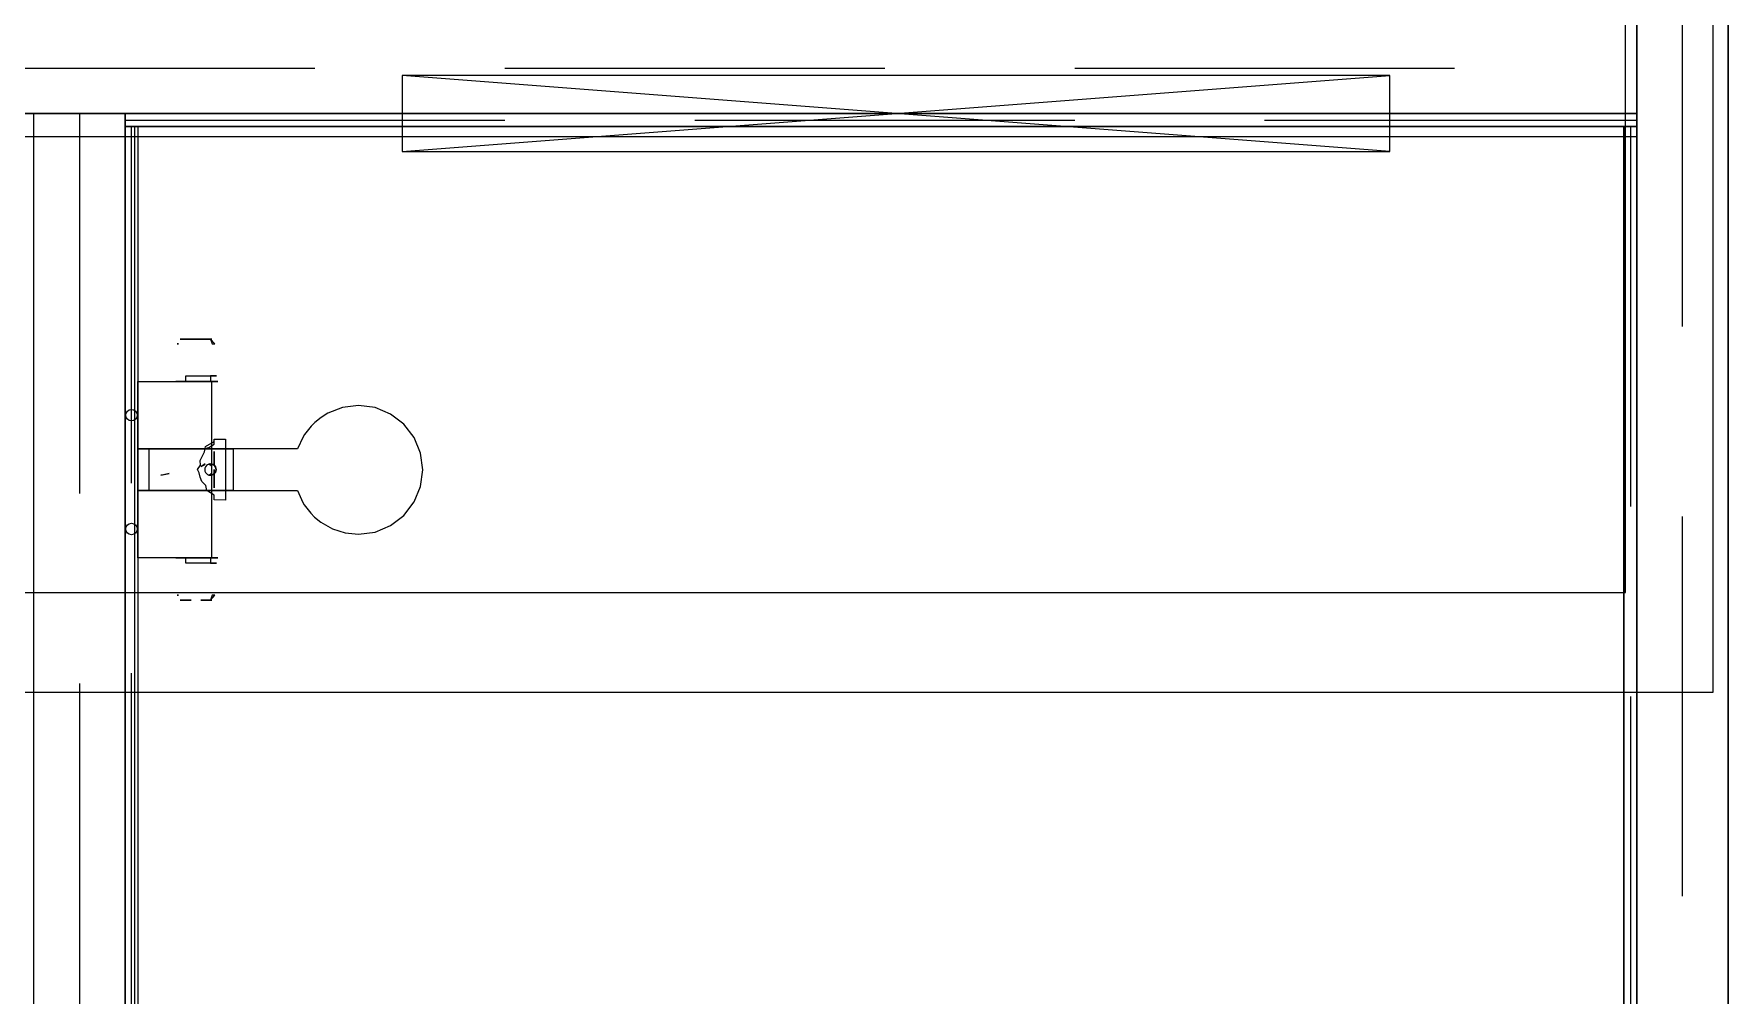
# Model space of a CAD drawing. Extents: x -23.2 to 18.8, y -18.4 to 11.3.
# Drawn here: x -0.446 to 1.784, y 3.706 to 4.971 of the extents above; entities that cross this region are included whole.
import ezdxf

# ---------------------------------------------------------------- set-up
doc = ezdxf.new("R2010")
doc.units = 0
doc.linetypes.add('Dashed', pattern=[0.75, 0.5, -0.25])
for name, color, linetype in [('COVERING', 8, 'Continuous'), ('EJE_MUROS', 8, 'Continuous'), ('FLOWTERMINAL', 8, 'Continuous'), ('LOSAS', 3, 'Continuous'), ('MUROS', 7, 'Continuous'), ('VENTANAS', 4, 'Continuous'), ('VIGAS', 5, 'Continuous')]:
    doc.layers.add(name, color=color, linetype=linetype)

msp = doc.modelspace()

# ---------------------------------------------------------------- linework, layer by layer
at = {"layer": 'COVERING'}
for p, q in [((1.6488, 4.2357), (1.6488, 5.9357)), ((1.7638, 5.8659), (1.7638, 4.1039)), ((-2.0512, 4.2357), (1.6488, 4.2357)), ((1.7638, 4.1039), (-2.1762, 4.1039))]:
    msp.add_line(p, q, dxfattribs=at)
at = {"layer": 'EJE_MUROS', "linetype": 'Dashed'}
for p, q in [((1.7238, 0.8359), (1.7238, 5.7622)), ((-2.0762, 4.9259), (1.6638, 4.9259)), ((-0.3862, 4.8659), (-0.3862, 2.1109)), ((-0.3262, 4.8574), (1.6638, 4.8574)), ((-0.3177, 2.1297), (-0.3177, 4.8489)), ((1.6553, 4.8489), (1.6553, 2.1109))]:
    msp.add_line(p, q, dxfattribs=at)
at = {"layer": 'FLOWTERMINAL'}
for p, q in [((-0.2574, 4.5629, 4.7111), (-0.2564, 4.5629, 4.7166)), ((-0.2567, 4.5629, 4.7153), (-0.2574, 4.5629, 4.7111)), ((-0.2559, 4.5629, 4.7195), (-0.2567, 4.5629, 4.7153)), ((-0.2564, 4.5629, 4.7166), (-0.2559, 4.5629, 4.7195)), ((-0.2534, 4.5691, 4.7111), (-0.2514, 4.5691, 4.705)), ((-0.2494, 4.5691, 4.6989), (-0.2534, 4.5691, 4.7111)), ((-0.2494, 4.5691, 4.6989), (-0.2534, 4.5691, 4.7111)), ((-0.2534, 4.5691, 4.7111), (-0.2494, 4.5691, 4.7233)), ((-0.2494, 4.5691, 4.6989), (-0.2534, 4.5691, 4.7111)), ((-0.2534, 4.5691, 4.7111), (-0.2494, 4.5691, 4.7233)), ((-0.2514, 4.5691, 4.705), (-0.2494, 4.5691, 4.6989)), ((-0.2391, 4.5691, 4.6913), (-0.2494, 4.5691, 4.6989)), ((-0.2494, 4.5691, 4.6989), (-0.2443, 4.5691, 4.6951)), ((-0.2391, 4.5691, 4.6913), (-0.2494, 4.5691, 4.6989)), ((-0.2494, 4.5691, 4.7233), (-0.2391, 4.5691, 4.7308)), ((-0.2391, 4.5691, 4.6913), (-0.2494, 4.5691, 4.6989)), ((-0.2494, 4.5691, 4.7233), (-0.2391, 4.5691, 4.7308)), ((-0.2443, 4.5691, 4.6951), (-0.2391, 4.5691, 4.6913)), ((-0.2262, 4.5691, 4.6913), (-0.2391, 4.5691, 4.6913)), ((-0.2391, 4.5691, 4.7308), (-0.2262, 4.5691, 4.7308)), ((-0.2262, 4.5691, 4.6913), (-0.2391, 4.5691, 4.6913)), ((-0.2391, 4.5691, 4.7308), (-0.2262, 4.5691, 4.7308)), ((-0.2158, 4.5691, 4.6989), (-0.2262, 4.5691, 4.6913)), ((-0.2262, 4.5691, 4.6913), (-0.221, 4.5691, 4.6951)), ((-0.2262, 4.5691, 4.7308), (-0.2158, 4.5691, 4.7233)), ((-0.2158, 4.5691, 4.6989), (-0.2262, 4.5691, 4.6913)), ((-0.2158, 4.5691, 4.6989), (-0.2262, 4.5691, 4.6913)), ((-0.2262, 4.5691, 4.7308), (-0.2158, 4.5691, 4.7233)), ((-0.221, 4.5691, 4.6951), (-0.2158, 4.5691, 4.6989)), ((-0.2119, 4.5691, 4.7111), (-0.2158, 4.5691, 4.6989)), ((-0.2158, 4.5691, 4.6989), (-0.2139, 4.5691, 4.705)), ((-0.2158, 4.5691, 4.7233), (-0.2119, 4.5691, 4.7111)), ((-0.2119, 4.5691, 4.7111), (-0.2158, 4.5691, 4.6989)), ((-0.2158, 4.5691, 4.7233), (-0.2119, 4.5691, 4.7111)), ((-0.2119, 4.5691, 4.7111), (-0.2158, 4.5691, 4.6989)), ((-0.2079, 4.5629, 4.7111), (-0.2139, 4.5691, 4.7172)), ((-0.2139, 4.5691, 4.7172), (-0.2115, 4.5629, 4.7233)), ((-0.2139, 4.5691, 4.705), (-0.2119, 4.5691, 4.7111)), ((-0.2115, 4.5629, 4.7233), (-0.2094, 4.5629, 4.7195)), ((-0.2094, 4.5629, 4.7195), (-0.2079, 4.5629, 4.7111)), ((-0.3092, 4.4249, 4.6825), (-0.3092, 4.5134, 4.6825)), ((-0.3092, 4.5134, 4.7397), (-0.2326, 4.5134, 4.7397)), ((-0.3092, 4.4249, 4.6825), (-0.3092, 4.5134, 4.6825)), ((-0.3092, 4.5134, 4.7397), (-0.2326, 4.5134, 4.7397)), ((-0.2585, 4.5134, 4.7042), (-0.2594, 4.5134, 4.7111)), ((-0.2594, 4.5134, 4.7111), (-0.2585, 4.5134, 4.718)), ((-0.2558, 4.5134, 4.6977), (-0.2585, 4.5134, 4.7042)), ((-0.2585, 4.5134, 4.718), (-0.2558, 4.5134, 4.7245)), ((-0.2516, 4.5134, 4.6922), (-0.2558, 4.5134, 4.6977)), ((-0.2558, 4.5134, 4.7245), (-0.2516, 4.5134, 4.73)), ((-0.246, 4.5134, 4.6879), (-0.2516, 4.5134, 4.6922)), ((-0.2516, 4.5134, 4.73), (-0.246, 4.5134, 4.7343)), ((-0.246, 4.5207, 4.7343), (-0.2396, 4.5207, 4.7369)), ((-0.246, 4.5134, 4.7343), (-0.246, 4.5207, 4.7343)), ((-0.246, 4.5134, 4.7343), (-0.246, 4.5207, 4.7343)), ((-0.246, 4.5207, 4.7343), (-0.2396, 4.5207, 4.7369)), ((-0.2396, 4.5134, 4.6852), (-0.246, 4.5134, 4.6879)), ((-0.2396, 4.5134, 4.7369), (-0.246, 4.5134, 4.7343)), ((-0.2396, 4.5207, 4.7369), (-0.2326, 4.5207, 4.7378)), ((-0.2396, 4.5207, 4.7369), (-0.2326, 4.5207, 4.7378)), ((-0.2326, 4.5134, 4.6843), (-0.2396, 4.5134, 4.6852)), ((-0.2326, 4.5134, 4.7378), (-0.2396, 4.5134, 4.7369)), ((-0.2326, 4.5207, 4.7378), (-0.2257, 4.5207, 4.7369)), ((-0.2326, 4.5207, 4.7378), (-0.2257, 4.5207, 4.7369)), ((-0.2326, 4.5134, 4.7397), (-0.2252, 4.5134, 4.7387)), ((-0.2326, 4.5134, 4.7397), (-0.2252, 4.5134, 4.7387)), ((-0.2257, 4.5134, 4.6852), (-0.2326, 4.5134, 4.6843)), ((-0.2257, 4.5134, 4.7369), (-0.2326, 4.5134, 4.7378)), ((-0.2257, 4.5207, 4.7369), (-0.2193, 4.5207, 4.7343)), ((-0.2257, 4.5207, 4.7369), (-0.2193, 4.5207, 4.7343)), ((-0.2193, 4.5134, 4.6879), (-0.2257, 4.5134, 4.6852)), ((-0.2193, 4.5134, 4.7343), (-0.2257, 4.5134, 4.7369)), ((-0.2252, 4.5134, 4.7387), (-0.2183, 4.5134, 4.7358)), ((-0.2252, 4.5134, 4.7387), (-0.2183, 4.5134, 4.7358)), ((-0.2193, 4.5207, 4.7343), (-0.2137, 4.5207, 4.73)), ((-0.2193, 4.5207, 4.7343), (-0.2137, 4.5207, 4.73)), ((-0.2137, 4.5134, 4.6922), (-0.2193, 4.5134, 4.6879)), ((-0.2137, 4.5134, 4.73), (-0.2193, 4.5134, 4.7343)), ((-0.2183, 4.5134, 4.7358), (-0.2124, 4.5134, 4.7313)), ((-0.2183, 4.5134, 4.7358), (-0.2124, 4.5134, 4.7313)), ((-0.2137, 4.5207, 4.73), (-0.2095, 4.5207, 4.7245)), ((-0.2095, 4.5207, 4.6977), (-0.2137, 4.5207, 4.6922)), ((-0.2137, 4.5207, 4.6922), (-0.2137, 4.5134, 4.6922)), ((-0.2137, 4.5207, 4.73), (-0.2095, 4.5207, 4.7245)), ((-0.2095, 4.5207, 4.6977), (-0.2137, 4.5207, 4.6922)), ((-0.2137, 4.5207, 4.6922), (-0.2137, 4.5134, 4.6922)), ((-0.2137, 4.5134, 4.6922), (-0.2095, 4.5134, 4.6977)), ((-0.2095, 4.5134, 4.7245), (-0.2137, 4.5134, 4.73)), ((-0.2124, 4.5134, 4.7313), (-0.2079, 4.5134, 4.7254)), ((-0.2079, 4.5134, 4.6968), (-0.2124, 4.5134, 4.6909)), ((-0.2124, 4.5134, 4.6909), (-0.2124, 4.2815, 4.6909)), ((-0.2124, 4.5134, 4.7313), (-0.2079, 4.5134, 4.7254)), ((-0.2079, 4.5134, 4.6968), (-0.2124, 4.5134, 4.6909)), ((-0.2124, 4.5134, 4.6909), (-0.2124, 4.2815, 4.6909)), ((-0.2095, 4.5207, 4.7245), (-0.2068, 4.5207, 4.718)), ((-0.2068, 4.5207, 4.7042), (-0.2095, 4.5207, 4.6977)), ((-0.2095, 4.5207, 4.7245), (-0.2068, 4.5207, 4.718)), ((-0.2068, 4.5207, 4.7042), (-0.2095, 4.5207, 4.6977)), ((-0.2095, 4.5134, 4.6977), (-0.2068, 4.5134, 4.7042)), ((-0.2068, 4.5134, 4.718), (-0.2095, 4.5134, 4.7245)), ((-0.2079, 4.5134, 4.7254), (-0.205, 4.5134, 4.7185)), ((-0.205, 4.5134, 4.7037), (-0.2079, 4.5134, 4.6968)), ((-0.2079, 4.5134, 4.7254), (-0.205, 4.5134, 4.7185)), ((-0.205, 4.5134, 4.7037), (-0.2079, 4.5134, 4.6968)), ((-0.2068, 4.5207, 4.718), (-0.2059, 4.5207, 4.7111)), ((-0.2059, 4.5207, 4.7111), (-0.2068, 4.5207, 4.7042)), ((-0.2068, 4.5207, 4.718), (-0.2059, 4.5207, 4.7111)), ((-0.2059, 4.5207, 4.7111), (-0.2068, 4.5207, 4.7042)), ((-0.2068, 4.5134, 4.7042), (-0.2059, 4.5134, 4.7111)), ((-0.2059, 4.5134, 4.7111), (-0.2068, 4.5134, 4.718)), ((-0.205, 4.5134, 4.7185), (-0.2041, 4.5134, 4.7111)), ((-0.2041, 4.5134, 4.7111), (-0.205, 4.5134, 4.7037)), ((-0.205, 4.5134, 4.7185), (-0.2041, 4.5134, 4.7111)), ((-0.2041, 4.5134, 4.7111), (-0.205, 4.5134, 4.7037)), ((-0.0682, 4.4662, 5.6161), (-0.0764, 4.4596, 5.6011)), ((-0.0593, 4.4718, 5.6011), (-0.0682, 4.4662, 5.6161)), ((-0.0398, 4.4793, 5.6011), (-0.0593, 4.4718, 5.6011)), ((-0.0191, 4.4819, 5.6011), (-0.0398, 4.4793, 5.6011)), ((0.0029, 4.479, 5.6011), (-0.0191, 4.4819, 5.6011)), ((0.0233, 4.4706, 5.6011), (0.0029, 4.479, 5.6011)), ((0.0409, 4.4571, 5.6011), (0.0233, 4.4706, 5.6011)), ((-0.0918, 4.4407, 5.6161), (-0.0992, 4.4249, 5.6161)), ((-0.0899, 4.4437, 5.6011), (-0.0918, 4.4407, 5.6161)), ((-0.0813, 4.4547, 5.6161), (-0.0899, 4.4437, 5.6011)), ((-0.0764, 4.4596, 5.6011), (-0.0813, 4.4547, 5.6161)), ((0.0543, 4.4395, 5.6011), (0.0409, 4.4571, 5.6011)), ((0.0628, 4.4191, 5.6011), (0.0543, 4.4395, 5.6011)), ((-0.3092, 4.3974, 4.3901), (-0.3092, 4.4249, 4.3901)), ((-0.3092, 4.4249, 4.3901), (-0.3073, 4.4249, 4.3805)), ((-0.3053, 4.4249, 4.3709), (-0.3092, 4.4249, 4.3901)), ((-0.3092, 4.3974, 4.3901), (-0.3092, 4.4249, 4.3901)), ((-0.3092, 4.4249, 5.546), (-0.3092, 4.3699, 5.546)), ((-0.2942, 4.4249, 4.7397), (-0.3092, 4.4249, 4.7397)), ((-0.3073, 4.4249, 4.3805), (-0.3053, 4.4249, 4.3709)), ((-0.2945, 4.4249, 4.3547), (-0.3053, 4.4249, 4.3709)), ((-0.3053, 4.4249, 4.3709), (-0.2999, 4.4249, 4.3628)), ((-0.3038, 4.4249, 5.5728), (-0.2886, 4.4249, 5.5956)), ((-0.2962, 4.4249, 5.5842), (-0.3038, 4.4249, 5.5728)), ((-0.2999, 4.4249, 4.3628), (-0.2945, 4.4249, 4.3547)), ((-0.2886, 4.4249, 5.5956), (-0.2962, 4.4249, 5.5842)), ((-0.2942, 4.3699, 4.6825), (-0.2942, 4.4249, 4.6825)), ((-0.2942, 4.4249, 4.3901), (-0.2895, 4.4249, 4.3725)), ((-0.2942, 4.3699, 4.6825), (-0.2942, 4.4249, 4.6825)), ((-0.2942, 4.4249, 4.3901), (-0.2918, 4.4249, 4.3813)), ((-0.2921, 4.4249, 5.5565), (-0.2942, 4.4249, 5.546)), ((-0.29, 4.4249, 5.5671), (-0.2921, 4.4249, 5.5565)), ((-0.2918, 4.4249, 4.3813), (-0.2895, 4.4249, 4.3725)), ((-0.284, 4.4249, 5.576), (-0.29, 4.4249, 5.5671)), ((-0.2895, 4.4249, 4.3725), (-0.2766, 4.4249, 4.3597)), ((-0.2895, 4.4249, 4.3725), (-0.2766, 4.4249, 4.3597)), ((-0.278, 4.4249, 5.585), (-0.284, 4.4249, 5.576)), ((-0.2782, 4.4249, 4.3438), (-0.2687, 4.4249, 4.3419)), ((-0.2591, 4.4249, 4.34), (-0.2782, 4.4249, 4.3438)), ((-0.2691, 4.4249, 5.591), (-0.278, 4.4249, 5.585)), ((-0.2766, 4.4249, 4.3597), (-0.2591, 4.4249, 4.355)), ((-0.2766, 4.4249, 4.3597), (-0.2591, 4.4249, 4.355)), ((-0.2601, 4.4249, 5.5969), (-0.2691, 4.4249, 5.591)), ((-0.2687, 4.4249, 4.3419), (-0.2591, 4.4249, 4.34)), ((-0.2659, 4.4249, 5.6108), (-0.239, 4.4249, 5.6161)), ((-0.2524, 4.4249, 5.6135), (-0.2659, 4.4249, 5.6108)), ((-0.2496, 4.4249, 5.599), (-0.2601, 4.4249, 5.5969)), ((-0.2591, 4.4249, 4.355), (-0.1838, 4.4249, 4.355)), ((-0.2591, 4.4249, 4.355), (-0.1838, 4.4249, 4.355)), ((-0.239, 4.4249, 5.6161), (-0.2524, 4.4249, 5.6135)), ((-0.239, 4.4249, 5.6011), (-0.2496, 4.4249, 5.599)), ((-0.0992, 4.4249, 5.6011), (-0.239, 4.4249, 5.6011)), ((-0.2274, 4.4096, 4.5966), (-0.2217, 4.4209, 4.5965)), ((-0.2274, 4.4096, 4.5966), (-0.2217, 4.4209, 4.5965)), ((-0.2217, 4.4209, 4.5965), (-0.2208, 4.425, 4.5922)), ((-0.2217, 4.4209, 4.5965), (-0.2208, 4.425, 4.5922)), ((-0.2208, 4.425, 4.5922), (-0.2203, 4.4279, 4.5868)), ((-0.2208, 4.425, 4.5922), (-0.2158, 4.4264, 4.5979)), ((-0.2203, 4.4279, 4.5868), (-0.2088, 4.4342, 4.5891)), ((-0.2158, 4.4264, 4.5979), (-0.2088, 4.4311, 4.5985)), ((-0.2088, 4.4373, 4.5797), (-0.1938, 4.4374, 4.5769)), ((-0.2088, 4.4373, 4.5797), (-0.1938, 4.4374, 4.5769)), ((-0.2088, 4.4342, 4.5891), (-0.2088, 4.4373, 4.5797)), ((-0.2088, 4.4342, 4.5891), (-0.2088, 4.4373, 4.5797)), ((-0.2088, 4.4311, 4.5985), (-0.2088, 4.4342, 4.5891)), ((-0.2088, 4.4122, 4.5411), (-0.2088, 4.4213, 4.5449)), ((-0.2088, 4.4213, 4.5449), (-0.2088, 4.4097, 4.5401)), ((-0.2088, 4.4122, 4.5411), (-0.2088, 4.4213, 4.5449)), ((-0.2088, 4.4213, 4.5449), (-0.2088, 4.4097, 4.5401)), ((-0.1938, 4.4374, 4.5769), (-0.1938, 4.4347, 4.5869)), ((-0.1938, 4.4374, 4.5769), (-0.1938, 4.4347, 4.5869)), ((-0.1938, 4.4347, 4.5869), (-0.1938, 4.4321, 4.5969)), ((-0.1938, 4.4347, 4.5869), (-0.1938, 4.4321, 4.5969)), ((-0.1938, 4.4321, 4.5969), (-0.1938, 4.4247, 4.6043)), ((-0.1938, 4.4321, 4.5969), (-0.1938, 4.4247, 4.6043)), ((-0.1938, 4.4247, 4.6043), (-0.1938, 4.4174, 4.6116)), ((-0.1938, 4.4247, 4.6043), (-0.1938, 4.4174, 4.6116)), ((-0.1938, 4.4174, 4.6116), (-0.1938, 4.4074, 4.6143)), ((-0.1938, 4.4174, 4.6116), (-0.1938, 4.4074, 4.6143)), ((-0.1838, 4.4249, 4.34), (-0.1838, 4.3699, 4.34)), ((-0.1838, 4.4249, 4.34), (-0.1838, 4.3699, 4.34)), ((0.0657, 4.3972, 5.6011), (0.0628, 4.4191, 5.6011)), ((-0.3092, 4.3699, 4.3901), (-0.3092, 4.3974, 4.3901)), ((-0.3092, 4.3699, 4.3901), (-0.3092, 4.3974, 4.3901)), ((-0.2308, 4.3974, 4.5932), (-0.227, 4.4032, 4.5999)), ((-0.2308, 4.3974, 4.5932), (-0.227, 4.4032, 4.5999)), ((-0.2284, 4.393, 4.5979), (-0.2308, 4.3974, 4.5932)), ((-0.2284, 4.393, 4.5979), (-0.2308, 4.3974, 4.5932)), ((-0.227, 4.4032, 4.5999), (-0.2274, 4.4096, 4.5966)), ((-0.227, 4.4032, 4.5999), (-0.2274, 4.4096, 4.5966)), ((-0.2206, 4.4049, 4.0043), (-0.2258, 4.4013, 4.0062)), ((-0.2258, 4.4013, 4.0062), (-0.2215, 4.4039, 4.0105)), ((-0.2215, 4.4039, 4.0105), (-0.2206, 4.4049, 4.0043)), ((-0.2211, 4.3994, 4.355), (-0.2213, 4.3974, 4.355)), ((-0.2213, 4.3974, 4.355), (-0.2211, 4.3955, 4.355)), ((-0.2203, 4.4012, 4.355), (-0.2211, 4.3994, 4.355)), ((-0.2211, 4.3955, 4.355), (-0.2203, 4.3937, 4.355)), ((-0.2191, 4.4027, 4.355), (-0.2203, 4.4012, 4.355)), ((-0.2203, 4.3937, 4.355), (-0.2191, 4.3921, 4.355)), ((-0.2176, 4.4039, 4.355), (-0.2191, 4.4027, 4.355)), ((-0.2157, 4.4047, 4.355), (-0.2176, 4.4039, 4.355)), ((-0.2149, 4.4049, 4.0272), (-0.216, 4.4047, 4.0093)), ((-0.2149, 4.4049, 4.0272), (-0.216, 4.4047, 4.0093)), ((-0.2149, 4.4049, 4.0272), (-0.216, 4.4047, 4.0093)), ((-0.2149, 4.4049, 4.0272), (-0.216, 4.4047, 4.0093)), ((-0.216, 4.4047, 4.0093), (-0.2142, 4.4039, 4.0089)), ((-0.216, 4.4047, 4.0093), (-0.2142, 4.4039, 4.0089)), ((-0.216, 4.4047, 4.0093), (-0.2142, 4.4039, 4.0089)), ((-0.216, 4.4047, 4.0093), (-0.2142, 4.4039, 4.0089)), ((-0.2138, 4.4049, 4.355), (-0.2157, 4.4047, 4.355)), ((-0.2127, 4.4027, 4.0085), (-0.2149, 4.4049, 4.0272)), ((-0.2127, 4.4027, 4.0085), (-0.2149, 4.4049, 4.0272)), ((-0.2127, 4.4027, 4.0085), (-0.2149, 4.4049, 4.0272)), ((-0.2127, 4.4027, 4.0085), (-0.2149, 4.4049, 4.0272)), ((-0.2142, 4.4039, 4.0089), (-0.2127, 4.4027, 4.0085)), ((-0.2142, 4.4039, 4.0089), (-0.2127, 4.4027, 4.0085)), ((-0.2142, 4.4039, 4.0089), (-0.2127, 4.4027, 4.0085)), ((-0.2142, 4.4039, 4.0089), (-0.2127, 4.4027, 4.0085)), ((-0.2138, 4.4049, 4.045), (-0.2119, 4.4047, 4.045)), ((-0.2119, 4.4047, 4.34), (-0.2138, 4.4049, 4.34)), ((-0.2138, 4.4049, 4.045), (-0.2119, 4.4047, 4.045)), ((-0.2119, 4.4047, 4.34), (-0.2138, 4.4049, 4.34)), ((-0.2121, 4.4047, 4.5394), (-0.2138, 4.4049, 4.5405)), ((-0.2104, 4.4041, 4.5383), (-0.2121, 4.4047, 4.5394)), ((-0.2119, 4.4047, 4.045), (-0.2101, 4.4039, 4.045)), ((-0.2101, 4.4039, 4.34), (-0.2119, 4.4047, 4.34)), ((-0.2119, 4.4047, 4.045), (-0.2101, 4.4039, 4.045)), ((-0.2101, 4.4039, 4.34), (-0.2119, 4.4047, 4.34)), ((-0.2088, 4.403, 4.5373), (-0.2104, 4.4041, 4.5383)), ((-0.2101, 4.4039, 4.045), (-0.2085, 4.4027, 4.045)), ((-0.2085, 4.4027, 4.34), (-0.2101, 4.4039, 4.34)), ((-0.2101, 4.4039, 4.045), (-0.2085, 4.4027, 4.045)), ((-0.2085, 4.4027, 4.34), (-0.2101, 4.4039, 4.34)), ((-0.2088, 4.403, 4.5373), (-0.2088, 4.4122, 4.5411)), ((-0.2088, 4.403, 4.5373), (-0.2088, 4.4122, 4.5411)), ((-0.2088, 4.4097, 4.5401), (-0.2088, 4.4064, 4.5387)), ((-0.2088, 4.4097, 4.5401), (-0.2088, 4.4064, 4.5387)), ((-0.2088, 4.4064, 4.5387), (-0.2088, 4.4047, 4.538)), ((-0.2088, 4.4064, 4.5387), (-0.2088, 4.4047, 4.538)), ((-0.2088, 4.4047, 4.538), (-0.2088, 4.403, 4.5373)), ((-0.2088, 4.4047, 4.538), (-0.2088, 4.403, 4.5373)), ((-0.2078, 4.4018, 4.5372), (-0.2088, 4.403, 4.5373)), ((-0.2088, 4.3851, 4.6138), (-0.2088, 4.3974, 4.6169)), ((-0.2088, 4.3974, 4.6169), (-0.2088, 4.3878, 4.6145)), ((-0.2085, 4.4027, 4.045), (-0.2073, 4.4012, 4.045)), ((-0.2073, 4.4012, 4.34), (-0.2085, 4.4027, 4.34)), ((-0.2085, 4.4027, 4.045), (-0.2073, 4.4012, 4.045)), ((-0.2073, 4.4012, 4.34), (-0.2085, 4.4027, 4.34)), ((-0.2073, 4.3937, 4.045), (-0.2085, 4.3921, 4.045)), ((-0.2085, 4.3921, 4.34), (-0.2073, 4.3937, 4.34)), ((-0.2073, 4.3937, 4.045), (-0.2085, 4.3921, 4.045)), ((-0.2085, 4.3921, 4.34), (-0.2073, 4.3937, 4.34)), ((-0.207, 4.4005, 4.5371), (-0.2078, 4.4018, 4.5372)), ((-0.2078, 4.393, 4.5372), (-0.207, 4.3944, 4.5371)), ((-0.2073, 4.4012, 4.045), (-0.2066, 4.3994, 4.045)), ((-0.2066, 4.3994, 4.34), (-0.2073, 4.4012, 4.34)), ((-0.2073, 4.4012, 4.045), (-0.2066, 4.3994, 4.045)), ((-0.2066, 4.3994, 4.34), (-0.2073, 4.4012, 4.34)), ((-0.2066, 4.3955, 4.045), (-0.2073, 4.3937, 4.045)), ((-0.2073, 4.3937, 4.34), (-0.2066, 4.3955, 4.34)), ((-0.2066, 4.3955, 4.045), (-0.2073, 4.3937, 4.045)), ((-0.2073, 4.3937, 4.34), (-0.2066, 4.3955, 4.34)), ((-0.2065, 4.399, 4.537), (-0.207, 4.4005, 4.5371)), ((-0.207, 4.3944, 4.5371), (-0.2065, 4.3958, 4.537)), ((-0.2066, 4.3994, 4.045), (-0.2063, 4.3974, 4.045)), ((-0.2063, 4.3974, 4.34), (-0.2066, 4.3994, 4.34)), ((-0.2066, 4.3994, 4.045), (-0.2063, 4.3974, 4.045)), ((-0.2063, 4.3974, 4.34), (-0.2066, 4.3994, 4.34)), ((-0.2063, 4.3974, 4.045), (-0.2066, 4.3955, 4.045)), ((-0.2066, 4.3955, 4.34), (-0.2063, 4.3974, 4.34)), ((-0.2063, 4.3974, 4.045), (-0.2066, 4.3955, 4.045)), ((-0.2066, 4.3955, 4.34), (-0.2063, 4.3974, 4.34)), ((-0.2063, 4.3974, 4.5369), (-0.2065, 4.399, 4.537)), ((-0.2065, 4.3958, 4.537), (-0.2063, 4.3974, 4.5369)), ((-0.1938, 4.4074, 4.6143), (-0.1938, 4.3974, 4.6169)), ((-0.1938, 4.4074, 4.6143), (-0.1938, 4.3974, 4.6169)), ((-0.1938, 4.3974, 4.6169), (-0.1938, 4.3874, 4.6143)), ((-0.1938, 4.3974, 4.6169), (-0.1938, 4.3874, 4.6143)), ((0.0628, 4.3752, 5.6011), (0.0657, 4.3972, 5.6011)), ((-0.2791, 4.3899, 4.017), (-0.2679, 4.3921, 4.006)), ((-0.2772, 4.3902, 4.0176), (-0.2791, 4.3899, 4.017)), ((-0.2679, 4.3921, 4.006), (-0.2772, 4.3902, 4.0176)), ((-0.2271, 4.3873, 4.5983), (-0.2284, 4.393, 4.5979)), ((-0.2271, 4.3873, 4.5983), (-0.2284, 4.393, 4.5979)), ((-0.2251, 4.3819, 4.5985), (-0.2271, 4.3873, 4.5983)), ((-0.2251, 4.3819, 4.5985), (-0.2271, 4.3873, 4.5983)), ((-0.2198, 4.3767, 4.6019), (-0.2251, 4.3819, 4.5985)), ((-0.2198, 4.3767, 4.6019), (-0.2251, 4.3819, 4.5985)), ((-0.2185, 4.37, 4.5963), (-0.2198, 4.3767, 4.6019)), ((-0.2185, 4.37, 4.5963), (-0.2198, 4.3767, 4.6019)), ((-0.2191, 4.3921, 4.355), (-0.2176, 4.3909, 4.355)), ((-0.2176, 4.3909, 4.355), (-0.2157, 4.3902, 4.355)), ((-0.2142, 4.3909, 4.0089), (-0.216, 4.3902, 4.0093)), ((-0.216, 4.3902, 4.0093), (-0.2149, 4.3899, 4.0272)), ((-0.2157, 4.3902, 4.355), (-0.2138, 4.3899, 4.355)), ((-0.2149, 4.3899, 4.0272), (-0.2127, 4.3921, 4.0085)), ((-0.2127, 4.3921, 4.0085), (-0.2142, 4.3909, 4.0089)), ((-0.2119, 4.3902, 4.045), (-0.2138, 4.3899, 4.045)), ((-0.2138, 4.3899, 4.34), (-0.2119, 4.3902, 4.34)), ((-0.2119, 4.3902, 4.045), (-0.2138, 4.3899, 4.045)), ((-0.2138, 4.3899, 4.34), (-0.2119, 4.3902, 4.34)), ((-0.2138, 4.3899, 4.5405), (-0.2121, 4.3901, 4.5394)), ((-0.2121, 4.3901, 4.5394), (-0.2104, 4.3908, 4.5383)), ((-0.2101, 4.3909, 4.045), (-0.2119, 4.3902, 4.045)), ((-0.2119, 4.3902, 4.34), (-0.2101, 4.3909, 4.34)), ((-0.2101, 4.3909, 4.045), (-0.2119, 4.3902, 4.045)), ((-0.2119, 4.3902, 4.34), (-0.2101, 4.3909, 4.34)), ((-0.2104, 4.3908, 4.5383), (-0.2088, 4.3918, 4.5373)), ((-0.2085, 4.3921, 4.045), (-0.2101, 4.3909, 4.045)), ((-0.2101, 4.3909, 4.34), (-0.2085, 4.3921, 4.34)), ((-0.2085, 4.3921, 4.045), (-0.2101, 4.3909, 4.045)), ((-0.2101, 4.3909, 4.34), (-0.2085, 4.3921, 4.34)), ((-0.2088, 4.3918, 4.5373), (-0.2078, 4.393, 4.5372)), ((-0.2088, 4.3827, 4.5411), (-0.2088, 4.3918, 4.5373)), ((-0.2088, 4.3918, 4.5373), (-0.2088, 4.3902, 4.538)), ((-0.2088, 4.3902, 4.538), (-0.2088, 4.3885, 4.5387)), ((-0.2088, 4.3885, 4.5387), (-0.2088, 4.3851, 4.5401)), ((-0.2088, 4.3878, 4.6145), (-0.2088, 4.3782, 4.612)), ((-0.2088, 4.3851, 4.5401), (-0.2088, 4.3735, 4.5449)), ((-0.2088, 4.3782, 4.612), (-0.2088, 4.3851, 4.6138)), ((-0.2088, 4.3735, 4.5449), (-0.2088, 4.3827, 4.5411)), ((-0.1938, 4.3874, 4.6143), (-0.1938, 4.3774, 4.6116)), ((-0.1938, 4.3874, 4.6143), (-0.1938, 4.3774, 4.6116)), ((-0.1938, 4.3774, 4.6116), (-0.1938, 4.3701, 4.6043)), ((-0.1938, 4.3774, 4.6116), (-0.1938, 4.3701, 4.6043)), ((0.0543, 4.3548, 5.6011), (0.0628, 4.3752, 5.6011)), ((-0.3053, 4.3699, 4.3709), (-0.3092, 4.3699, 4.3901)), ((-0.3092, 4.2815, 4.6825), (-0.3092, 4.3699, 4.6825)), ((-0.3092, 4.3699, 4.6825), (-0.2942, 4.3699, 4.6825)), ((-0.3053, 4.3699, 4.3709), (-0.3092, 4.3699, 4.3901)), ((-0.3092, 4.2815, 4.6825), (-0.3092, 4.3699, 4.6825)), ((-0.3092, 4.3699, 4.6825), (-0.2942, 4.3699, 4.6825)), ((-0.3092, 4.3699, 4.7397), (-0.2942, 4.3699, 4.7397)), ((-0.2945, 4.3699, 4.3547), (-0.3053, 4.3699, 4.3709)), ((-0.2945, 4.3699, 4.3547), (-0.3053, 4.3699, 4.3709)), ((-0.2782, 4.3699, 4.3438), (-0.2945, 4.3699, 4.3547)), ((-0.2782, 4.3699, 4.3438), (-0.2945, 4.3699, 4.3547)), ((-0.2942, 4.3699, 5.546), (-0.2921, 4.3699, 5.5565)), ((-0.2921, 4.3699, 5.5565), (-0.29, 4.3699, 5.5671)), ((-0.29, 4.3699, 5.5671), (-0.284, 4.3699, 5.576)), ((-0.2895, 4.3699, 4.3725), (-0.2766, 4.3699, 4.3597)), ((-0.283, 4.3699, 4.3661), (-0.2895, 4.3699, 4.3725)), ((-0.284, 4.3699, 5.576), (-0.278, 4.3699, 5.585)), ((-0.2766, 4.3699, 4.3597), (-0.283, 4.3699, 4.3661)), ((-0.2591, 4.3699, 4.34), (-0.2782, 4.3699, 4.3438)), ((-0.2591, 4.3699, 4.34), (-0.2782, 4.3699, 4.3438)), ((-0.278, 4.3699, 5.585), (-0.2691, 4.3699, 5.591)), ((-0.2766, 4.3699, 4.3597), (-0.2591, 4.3699, 4.355)), ((-0.2679, 4.3699, 4.3573), (-0.2766, 4.3699, 4.3597)), ((-0.2691, 4.3699, 5.591), (-0.2601, 4.3699, 5.5969)), ((-0.2591, 4.3699, 4.355), (-0.2679, 4.3699, 4.3573)), ((-0.2659, 4.3699, 5.6108), (-0.2549, 4.3699, 5.613)), ((-0.239, 4.3699, 5.6161), (-0.2659, 4.3699, 5.6108)), ((-0.2659, 4.3699, 5.6108), (-0.2549, 4.3699, 5.613)), ((-0.239, 4.3699, 5.6161), (-0.2659, 4.3699, 5.6108)), ((-0.2601, 4.3699, 5.5969), (-0.2501, 4.3699, 5.5989)), ((-0.1838, 4.3699, 4.34), (-0.2591, 4.3699, 4.34)), ((-0.1838, 4.3699, 4.34), (-0.2591, 4.3699, 4.34)), ((-0.2549, 4.3699, 5.613), (-0.239, 4.3699, 5.6161)), ((-0.2549, 4.3699, 5.613), (-0.239, 4.3699, 5.6161)), ((-0.2501, 4.3699, 5.5989), (-0.239, 4.3699, 5.6011)), ((-0.239, 4.3699, 5.6011), (-0.0993, 4.3699, 5.6011)), ((-0.2088, 4.3637, 4.5985), (-0.2185, 4.37, 4.5963)), ((-0.2088, 4.3637, 4.5985), (-0.2185, 4.37, 4.5963)), ((-0.2088, 4.3606, 4.5891), (-0.2088, 4.3637, 4.5985)), ((-0.2088, 4.3606, 4.5891), (-0.2088, 4.3637, 4.5985)), ((-0.2088, 4.3575, 4.5797), (-0.2088, 4.3606, 4.5891)), ((-0.2088, 4.3575, 4.5797), (-0.2088, 4.3606, 4.5891)), ((-0.1938, 4.3574, 4.5769), (-0.2088, 4.3575, 4.5797)), ((-0.1938, 4.3574, 4.5769), (-0.2088, 4.3575, 4.5797)), ((-0.1938, 4.3701, 4.6043), (-0.1938, 4.3628, 4.5969)), ((-0.1938, 4.3701, 4.6043), (-0.1938, 4.3628, 4.5969)), ((-0.1938, 4.3628, 4.5969), (-0.1938, 4.3601, 4.5869)), ((-0.1938, 4.3628, 4.5969), (-0.1938, 4.3601, 4.5869)), ((-0.1938, 4.3601, 4.5869), (-0.1938, 4.3574, 4.5769)), ((-0.1938, 4.3601, 4.5869), (-0.1938, 4.3574, 4.5769)), ((-0.0993, 4.3699, 5.6161), (-0.092, 4.354, 5.6011)), ((-0.092, 4.354, 5.6011), (-0.0902, 4.351, 5.6161)), ((-0.0902, 4.351, 5.6161), (-0.0816, 4.3399, 5.6011)), ((0.0409, 4.3372, 5.6011), (0.0543, 4.3548, 5.6011)), ((-0.0816, 4.3399, 5.6011), (-0.0766, 4.3349, 5.6161)), ((-0.0766, 4.3349, 5.6161), (-0.0685, 4.3283, 5.6011)), ((-0.0685, 4.3283, 5.6011), (-0.0532, 4.3196, 5.6011)), ((0.0233, 4.3238, 5.6011), (0.0409, 4.3372, 5.6011)), ((-0.0532, 4.3196, 5.6011), (-0.0365, 4.3142, 5.6011)), ((-0.0365, 4.3142, 5.6011), (-0.0191, 4.3124, 5.6011)), ((-0.0191, 4.3124, 5.6011), (0.0029, 4.3153, 5.6011)), ((0.0029, 4.3153, 5.6011), (0.0233, 4.3238, 5.6011)), ((-0.2326, 4.2815, 4.7397), (-0.3092, 4.2815, 4.7397)), ((-0.2326, 4.2815, 4.7397), (-0.3092, 4.2815, 4.7397)), ((-0.2585, 4.2815, 4.718), (-0.2594, 4.2815, 4.7111)), ((-0.2594, 4.2815, 4.7111), (-0.2585, 4.2815, 4.7042)), ((-0.2558, 4.2815, 4.7245), (-0.2585, 4.2815, 4.718)), ((-0.2585, 4.2815, 4.7042), (-0.2558, 4.2815, 4.6977)), ((-0.2516, 4.2815, 4.73), (-0.2558, 4.2815, 4.7245)), ((-0.2558, 4.2815, 4.6977), (-0.2516, 4.2815, 4.6922)), ((-0.246, 4.2815, 4.7343), (-0.2516, 4.2815, 4.73)), ((-0.2516, 4.2815, 4.6922), (-0.246, 4.2815, 4.6879)), ((-0.246, 4.2742, 4.7343), (-0.246, 4.2815, 4.7343)), ((-0.246, 4.2815, 4.6879), (-0.2396, 4.2815, 4.6852)), ((-0.246, 4.2742, 4.7343), (-0.246, 4.2815, 4.7343)), ((-0.246, 4.2815, 4.7343), (-0.2396, 4.2815, 4.7369)), ((-0.2396, 4.2742, 4.7369), (-0.246, 4.2742, 4.7343)), ((-0.2396, 4.2742, 4.7369), (-0.246, 4.2742, 4.7343)), ((-0.2396, 4.2815, 4.6852), (-0.2326, 4.2815, 4.6843)), ((-0.2396, 4.2815, 4.7369), (-0.2326, 4.2815, 4.7378)), ((-0.2326, 4.2742, 4.7378), (-0.2396, 4.2742, 4.7369)), ((-0.2326, 4.2742, 4.7378), (-0.2396, 4.2742, 4.7369)), ((-0.2252, 4.2815, 4.7387), (-0.2326, 4.2815, 4.7397)), ((-0.2252, 4.2815, 4.7387), (-0.2326, 4.2815, 4.7397)), ((-0.2326, 4.2815, 4.6843), (-0.2257, 4.2815, 4.6852)), ((-0.2326, 4.2815, 4.7378), (-0.2257, 4.2815, 4.7369)), ((-0.2257, 4.2742, 4.7369), (-0.2326, 4.2742, 4.7378)), ((-0.2257, 4.2742, 4.7369), (-0.2326, 4.2742, 4.7378)), ((-0.2257, 4.2815, 4.6852), (-0.2193, 4.2815, 4.6879)), ((-0.2257, 4.2815, 4.7369), (-0.2193, 4.2815, 4.7343)), ((-0.2193, 4.2742, 4.7343), (-0.2257, 4.2742, 4.7369)), ((-0.2193, 4.2742, 4.7343), (-0.2257, 4.2742, 4.7369)), ((-0.2183, 4.2815, 4.7358), (-0.2252, 4.2815, 4.7387)), ((-0.2183, 4.2815, 4.7358), (-0.2252, 4.2815, 4.7387)), ((-0.2193, 4.2815, 4.6879), (-0.2137, 4.2815, 4.6922)), ((-0.2193, 4.2815, 4.7343), (-0.2137, 4.2815, 4.73)), ((-0.2137, 4.2742, 4.73), (-0.2193, 4.2742, 4.7343)), ((-0.2137, 4.2742, 4.73), (-0.2193, 4.2742, 4.7343)), ((-0.2124, 4.2815, 4.7313), (-0.2183, 4.2815, 4.7358)), ((-0.2124, 4.2815, 4.7313), (-0.2183, 4.2815, 4.7358)), ((-0.2137, 4.2815, 4.6922), (-0.2137, 4.2742, 4.6922)), ((-0.2095, 4.2815, 4.6977), (-0.2137, 4.2815, 4.6922)), ((-0.2137, 4.2815, 4.6922), (-0.2137, 4.2742, 4.6922)), ((-0.2137, 4.2815, 4.73), (-0.2095, 4.2815, 4.7245)), ((-0.2137, 4.2742, 4.6922), (-0.2095, 4.2742, 4.6977)), ((-0.2095, 4.2742, 4.7245), (-0.2137, 4.2742, 4.73)), ((-0.2137, 4.2742, 4.6922), (-0.2095, 4.2742, 4.6977)), ((-0.2095, 4.2742, 4.7245), (-0.2137, 4.2742, 4.73)), ((-0.2124, 4.2815, 4.6909), (-0.2079, 4.2815, 4.6968)), ((-0.2079, 4.2815, 4.7254), (-0.2124, 4.2815, 4.7313)), ((-0.2124, 4.2815, 4.6909), (-0.2079, 4.2815, 4.6968)), ((-0.2079, 4.2815, 4.7254), (-0.2124, 4.2815, 4.7313)), ((-0.2068, 4.2815, 4.7042), (-0.2095, 4.2815, 4.6977)), ((-0.2095, 4.2815, 4.7245), (-0.2068, 4.2815, 4.718)), ((-0.2095, 4.2742, 4.6977), (-0.2068, 4.2742, 4.7042)), ((-0.2068, 4.2742, 4.718), (-0.2095, 4.2742, 4.7245)), ((-0.2095, 4.2742, 4.6977), (-0.2068, 4.2742, 4.7042)), ((-0.2068, 4.2742, 4.718), (-0.2095, 4.2742, 4.7245)), ((-0.2079, 4.2815, 4.6968), (-0.205, 4.2815, 4.7037)), ((-0.205, 4.2815, 4.7185), (-0.2079, 4.2815, 4.7254)), ((-0.2079, 4.2815, 4.6968), (-0.205, 4.2815, 4.7037)), ((-0.205, 4.2815, 4.7185), (-0.2079, 4.2815, 4.7254)), ((-0.2059, 4.2815, 4.7111), (-0.2068, 4.2815, 4.7042)), ((-0.2068, 4.2815, 4.718), (-0.2059, 4.2815, 4.7111)), ((-0.2068, 4.2742, 4.7042), (-0.2059, 4.2742, 4.7111)), ((-0.2059, 4.2742, 4.7111), (-0.2068, 4.2742, 4.718)), ((-0.2068, 4.2742, 4.7042), (-0.2059, 4.2742, 4.7111)), ((-0.2059, 4.2742, 4.7111), (-0.2068, 4.2742, 4.718)), ((-0.205, 4.2815, 4.7037), (-0.2041, 4.2815, 4.7111)), ((-0.2041, 4.2815, 4.7111), (-0.205, 4.2815, 4.7185)), ((-0.205, 4.2815, 4.7037), (-0.2041, 4.2815, 4.7111)), ((-0.2041, 4.2815, 4.7111), (-0.205, 4.2815, 4.7185)), ((-0.2567, 4.232, 4.7068), (-0.2574, 4.232, 4.7111)), ((-0.2574, 4.232, 4.7111), (-0.2564, 4.232, 4.7055)), ((-0.2559, 4.232, 4.7026), (-0.2567, 4.232, 4.7068)), ((-0.2564, 4.232, 4.7055), (-0.2559, 4.232, 4.7026)), ((-0.2534, 4.2258, 4.7111), (-0.2494, 4.2258, 4.6989)), ((-0.2514, 4.2258, 4.705), (-0.2534, 4.2258, 4.7111)), ((-0.2494, 4.2258, 4.6989), (-0.2514, 4.2258, 4.705)), ((-0.2443, 4.2258, 4.6951), (-0.2494, 4.2258, 4.6989)), ((-0.2494, 4.2258, 4.6989), (-0.2391, 4.2258, 4.6913)), ((-0.2391, 4.2258, 4.6913), (-0.2443, 4.2258, 4.6951)), ((-0.2262, 4.2258, 4.7308), (-0.221, 4.2258, 4.7271)), ((-0.2158, 4.2258, 4.7233), (-0.2262, 4.2258, 4.7308)), ((-0.221, 4.2258, 4.7271), (-0.2158, 4.2258, 4.7233)), ((-0.2158, 4.2258, 4.6989), (-0.2119, 4.2258, 4.7111)), ((-0.2139, 4.2258, 4.705), (-0.2158, 4.2258, 4.6989)), ((-0.2115, 4.232, 4.7233), (-0.2139, 4.2258, 4.7172)), ((-0.2139, 4.2258, 4.7172), (-0.2079, 4.232, 4.7111)), ((-0.2115, 4.232, 4.7233), (-0.2139, 4.2258, 4.7172)), ((-0.2139, 4.2258, 4.7172), (-0.2079, 4.232, 4.7111)), ((-0.2115, 4.232, 4.7233), (-0.2139, 4.2258, 4.7172)), ((-0.2139, 4.2258, 4.7172), (-0.2079, 4.232, 4.7111)), ((-0.2115, 4.232, 4.7233), (-0.2139, 4.2258, 4.7172)), ((-0.2139, 4.2258, 4.7172), (-0.2079, 4.232, 4.7111)), ((-0.2119, 4.2258, 4.7111), (-0.2139, 4.2258, 4.705)), ((-0.2094, 4.232, 4.7195), (-0.2115, 4.232, 4.7233)), ((-0.2094, 4.232, 4.7195), (-0.2115, 4.232, 4.7233)), ((-0.2094, 4.232, 4.7195), (-0.2115, 4.232, 4.7233)), ((-0.2094, 4.232, 4.7195), (-0.2115, 4.232, 4.7233)), ((-0.2079, 4.232, 4.7111), (-0.2094, 4.232, 4.7195)), ((-0.2079, 4.232, 4.7111), (-0.2094, 4.232, 4.7195)), ((-0.2079, 4.232, 4.7111), (-0.2094, 4.232, 4.7195)), ((-0.2079, 4.232, 4.7111), (-0.2094, 4.232, 4.7195))]:
    msp.add_line(p, q, dxfattribs=at)
for centre in [(-0.3177, 4.469), (-0.3177, 4.3193)]:
    msp.add_circle(centre, 0.0075, dxfattribs=at)
at = {"layer": 'LOSAS'}
for p, q in [((1.7838, 1.9909), (1.7838, 5.8166)), ((1.7838, 0.8359), (1.7838, 5.7827)), ((-2.1302, 4.8659), (1.6638, 4.8659)), ((1.6638, 4.8659), (1.6638, 0.1759)), ((-0.3132, 2.1109), (-0.3132, 4.8489)), ((-0.3132, 4.8489), (1.6468, 4.8489)), ((1.6468, 4.8489), (1.6468, 2.1109))]:
    msp.add_line(p, q, dxfattribs=at)
at = {"layer": 'MUROS'}
for p, q in [((1.6638, 0.8359), (1.6638, 5.7622)), ((1.7838, 5.7622), (1.7838, 0.8359)), ((1.7838, 0.8359), (1.7838, 5.7607)), ((1.6638, 4.9859), (1.6638, 4.8659)), ((1.6638, 4.8659), (-2.0762, 4.8659)), ((-0.4462, 2.1109), (-0.4462, 4.8659)), ((-0.4462, 4.8659), (-0.3262, 4.8659)), ((-0.3262, 4.8659), (-0.3262, 2.1109)), ((-0.3262, 4.8659), (1.6638, 4.8659)), ((-0.3262, 4.8489), (-0.3262, 4.8659)), ((1.6638, 4.8659), (1.6638, 4.8489)), ((1.6638, 4.8489), (-0.3262, 4.8489)), ((-0.3262, 2.1297), (-0.3262, 4.8489)), ((-0.3262, 4.8489), (-0.3092, 4.8489)), ((-0.3092, 4.8489), (-0.3092, 2.1297)), ((1.6468, 2.1109), (1.6468, 4.8489)), ((1.6468, 4.8489), (1.6638, 4.8489)), ((1.6638, 4.8489), (1.6638, 2.1109))]:
    msp.add_line(p, q, dxfattribs=at)
at = {"layer": 'VENTANAS'}
for p, q in [((1.3388, 4.9159), (0.0388, 4.9159)), ((0.0388, 4.9159), (0.0388, 4.8159)), ((0.0388, 4.8159), (1.3388, 4.9159)), ((1.3388, 4.8159), (0.0388, 4.9159)), ((1.3388, 4.9159), (0.0388, 4.9159)), ((0.0388, 4.9159), (0.0388, 4.8159)), ((0.0388, 4.8159), (1.3388, 4.9159)), ((1.3388, 4.8159), (0.0388, 4.9159)), ((1.3388, 4.9159), (0.0388, 4.9159)), ((0.0388, 4.9159), (0.0388, 4.8159)), ((0.0388, 4.8159), (1.3388, 4.9159)), ((1.3388, 4.8159), (0.0388, 4.9159)), ((1.3388, 4.9159), (0.0388, 4.9159)), ((0.0388, 4.9159), (0.0388, 4.8159)), ((0.0388, 4.8159), (1.3388, 4.9159)), ((1.3388, 4.8159), (0.0388, 4.9159)), ((1.3388, 4.9159), (0.0388, 4.9159)), ((0.0388, 4.9159), (0.0388, 4.8159)), ((0.0388, 4.8159), (1.3388, 4.9159)), ((1.3388, 4.8159), (0.0388, 4.9159)), ((1.3388, 4.9159), (0.0388, 4.9159)), ((0.0388, 4.9159), (0.0388, 4.8159)), ((0.0388, 4.8159), (1.3388, 4.9159)), ((1.3388, 4.8159), (0.0388, 4.9159)), ((1.3388, 4.9159), (0.0388, 4.9159)), ((0.0388, 4.9159), (0.0388, 4.8159)), ((0.0388, 4.8159), (1.3388, 4.9159)), ((1.3388, 4.8159), (0.0388, 4.9159)), ((1.3388, 4.9159), (0.0388, 4.9159)), ((0.0388, 4.9159), (0.0388, 4.8159)), ((0.0388, 4.8159), (1.3388, 4.9159)), ((1.3388, 4.8159), (0.0388, 4.9159)), ((1.3388, 4.8159), (1.3388, 4.9159)), ((1.3388, 4.8159), (1.3388, 4.9159)), ((1.3388, 4.8159), (1.3388, 4.9159)), ((1.3388, 4.8159), (1.3388, 4.9159)), ((1.3388, 4.8159), (1.3388, 4.9159)), ((1.3388, 4.8159), (1.3388, 4.9159)), ((1.3388, 4.8159), (1.3388, 4.9159)), ((1.3388, 4.8159), (1.3388, 4.9159)), ((0.0388, 4.8159), (1.3388, 4.8159)), ((0.0388, 4.8159), (1.3388, 4.8159)), ((0.0388, 4.8159), (1.3388, 4.8159)), ((0.0388, 4.8159), (1.3388, 4.8159)), ((0.0388, 4.8159), (1.3388, 4.8159)), ((0.0388, 4.8159), (1.3388, 4.8159)), ((0.0388, 4.8159), (1.3388, 4.8159)), ((0.0388, 4.8159), (1.3388, 4.8159))]:
    msp.add_line(p, q, dxfattribs=at)
at = {"layer": 'VIGAS'}
for p, q in [((1.6638, 5.7607), (1.6638, 0.8359)), ((1.6638, 4.8359), (1.6638, 4.9859)), ((-2.0562, 4.8359), (1.6638, 4.8359))]:
    msp.add_line(p, q, dxfattribs=at)

doc.saveas('drawing.dxf')
